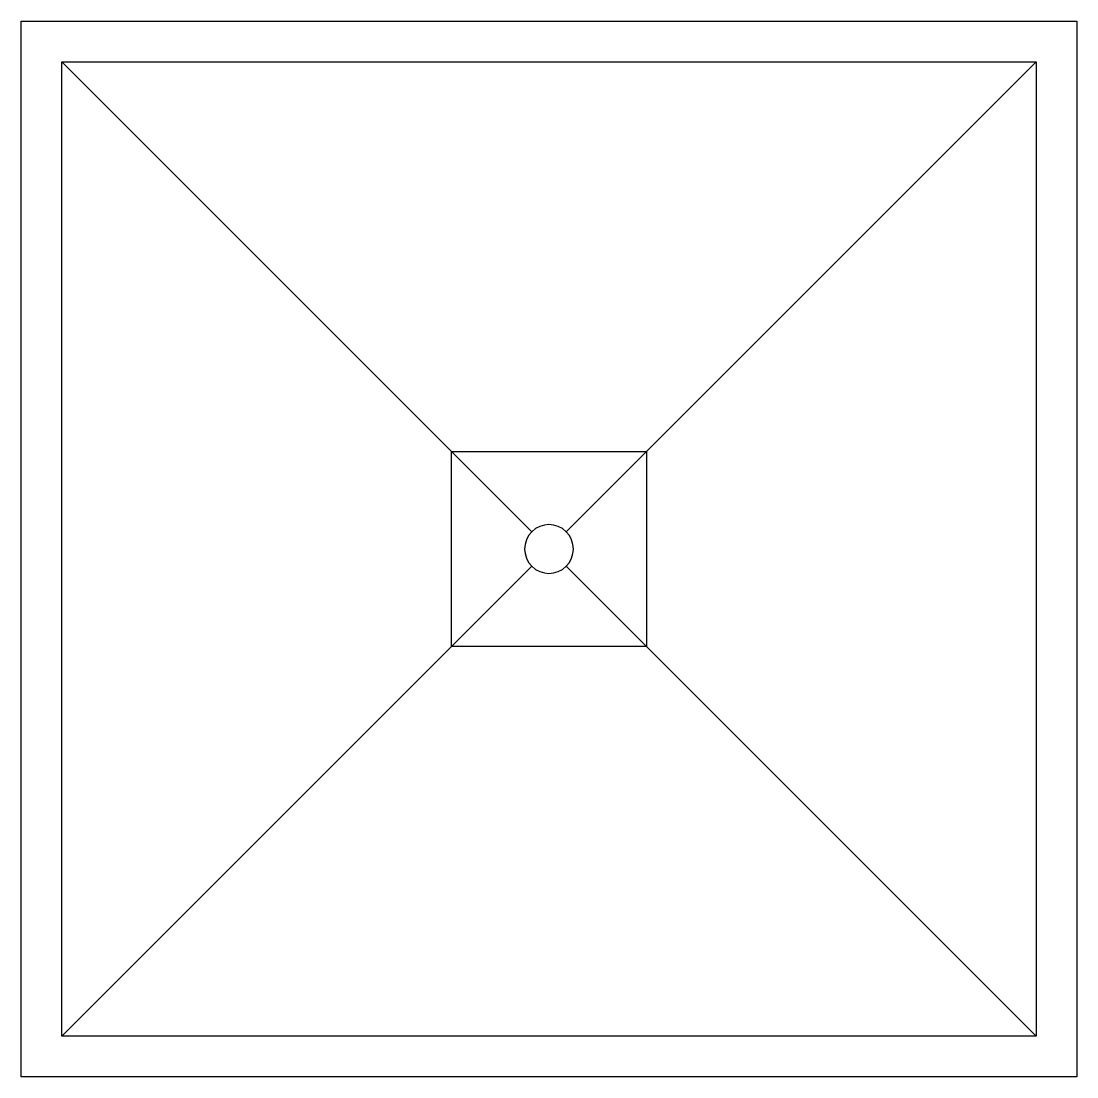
# Model space of a CAD drawing. Header units: millimetres. Extents: x 1510.62 to 1512.22, y 1323.06 to 1324.66.
import ezdxf

# ---------------------------------------------------------------- set-up
doc = ezdxf.new("R2010")
doc.units = ezdxf.units.MM
doc.layers.add('Varandas_e_Piscinas', color=2, linetype='Continuous')

msp = doc.modelspace()

# ---------------------------------------------------------------- linework, layer by layer
at = {"layer": 'Varandas_e_Piscinas'}
for p, q in [((1510.6193, 1324.6586), (1512.2193, 1324.6586)), ((1510.6193, 1323.0586), (1510.6193, 1324.6586)), ((1512.2193, 1324.6586), (1512.2193, 1323.0586)), ((1510.6808, 1324.5971), (1512.1578, 1324.5971)), ((1510.6808, 1324.5971), (1511.3932, 1323.8847)), ((1510.6808, 1323.1202), (1510.6808, 1324.5971)), ((1511.4454, 1323.8847), (1512.1578, 1324.5971)), ((1512.1578, 1324.5971), (1512.1578, 1323.1202)), ((1511.2716, 1324.0063), (1511.567, 1324.0063)), ((1511.2716, 1323.7109), (1511.2716, 1324.0063)), ((1511.567, 1324.0063), (1511.567, 1323.7109)), ((1510.6808, 1323.1202), (1511.3932, 1323.8325)), ((1511.4454, 1323.8325), (1512.1578, 1323.1202)), ((1511.567, 1323.7109), (1511.2716, 1323.7109)), ((1512.1578, 1323.1202), (1510.6808, 1323.1202)), ((1512.2193, 1323.0586), (1510.6193, 1323.0586))]:
    msp.add_line(p, q, dxfattribs=at)
at = {"layer": 'Varandas_e_Piscinas', "extrusion": (0, 0, -1)}
msp.add_ellipse((1511.4193, 1323.8586), major_axis=(0.0261, 0.0261), ratio=1, dxfattribs=at)

doc.saveas('drawing.dxf')
